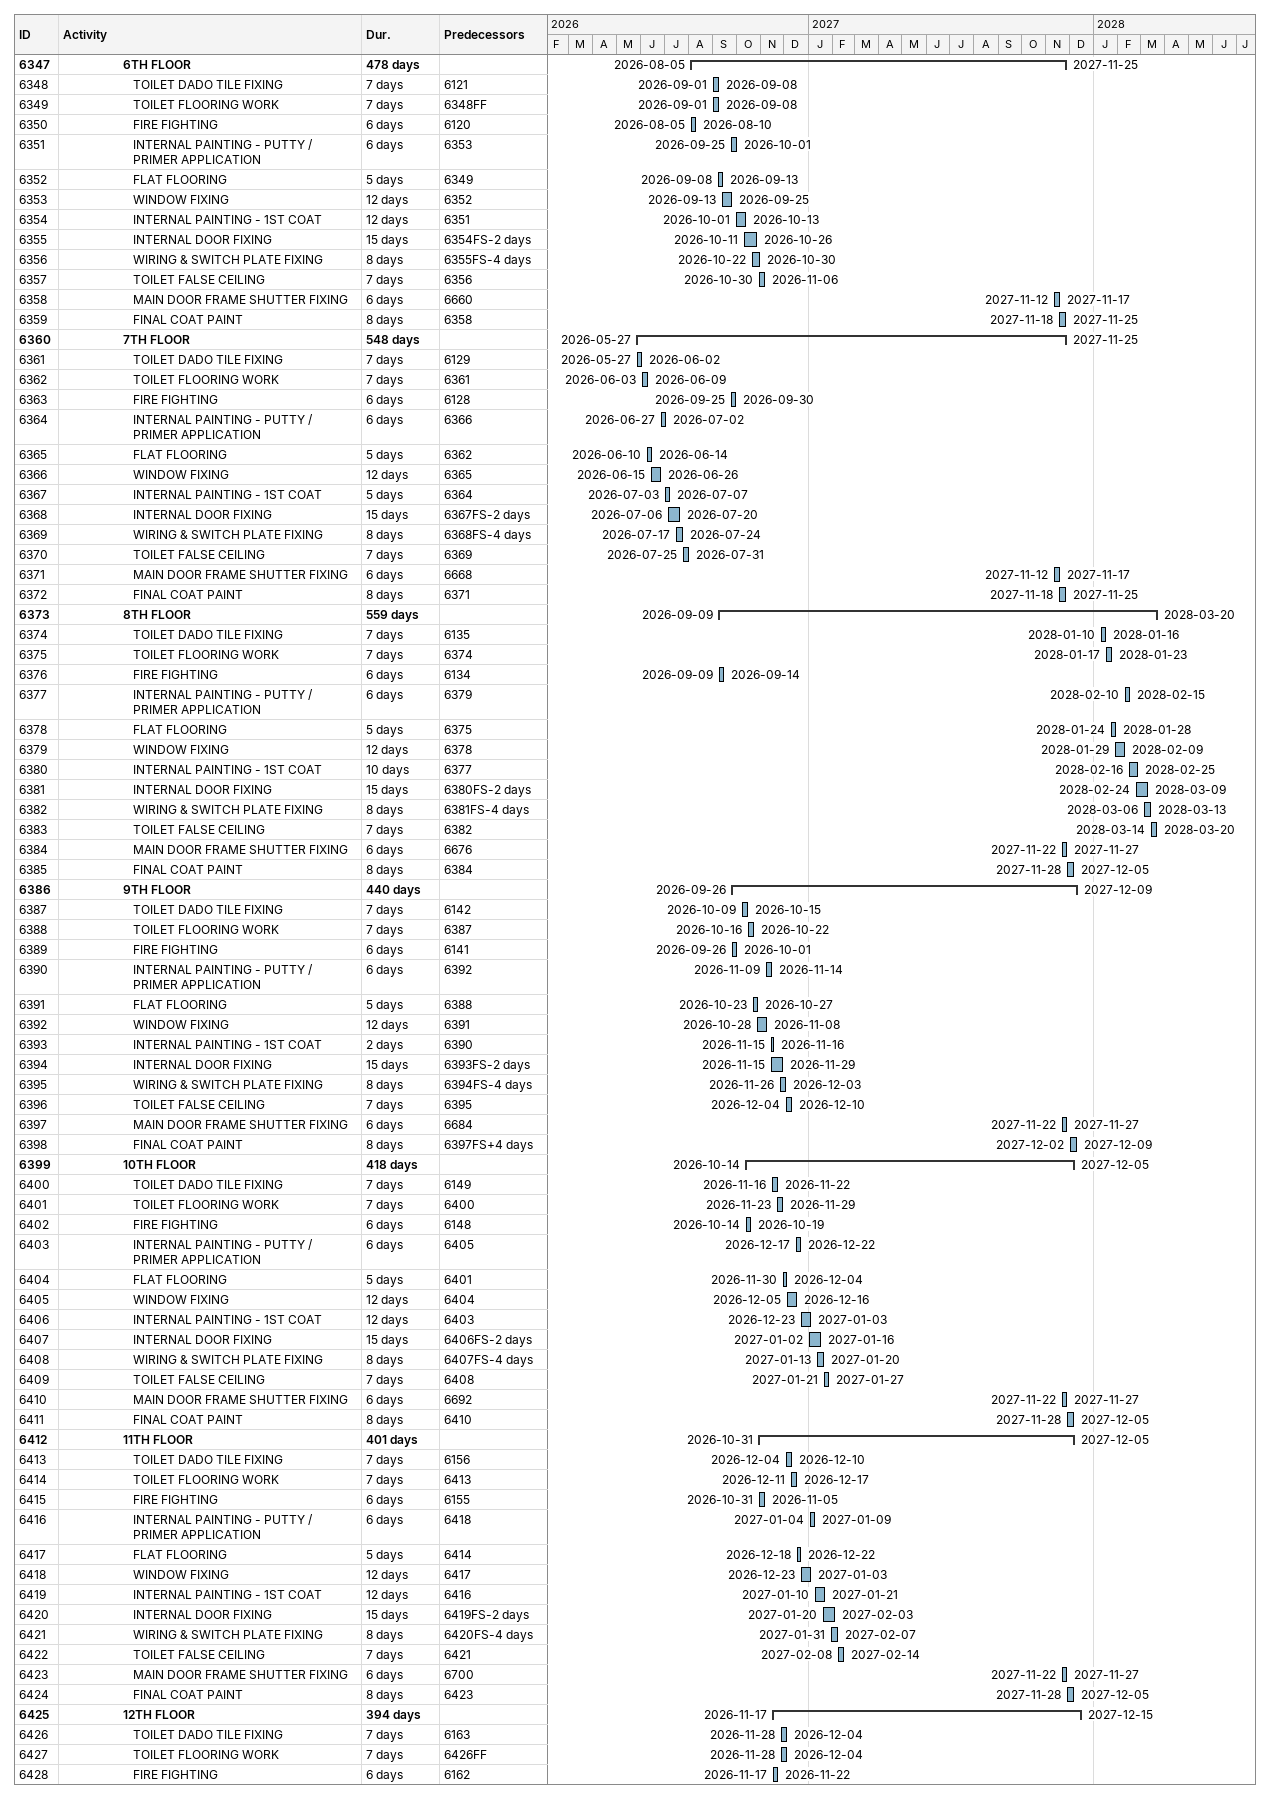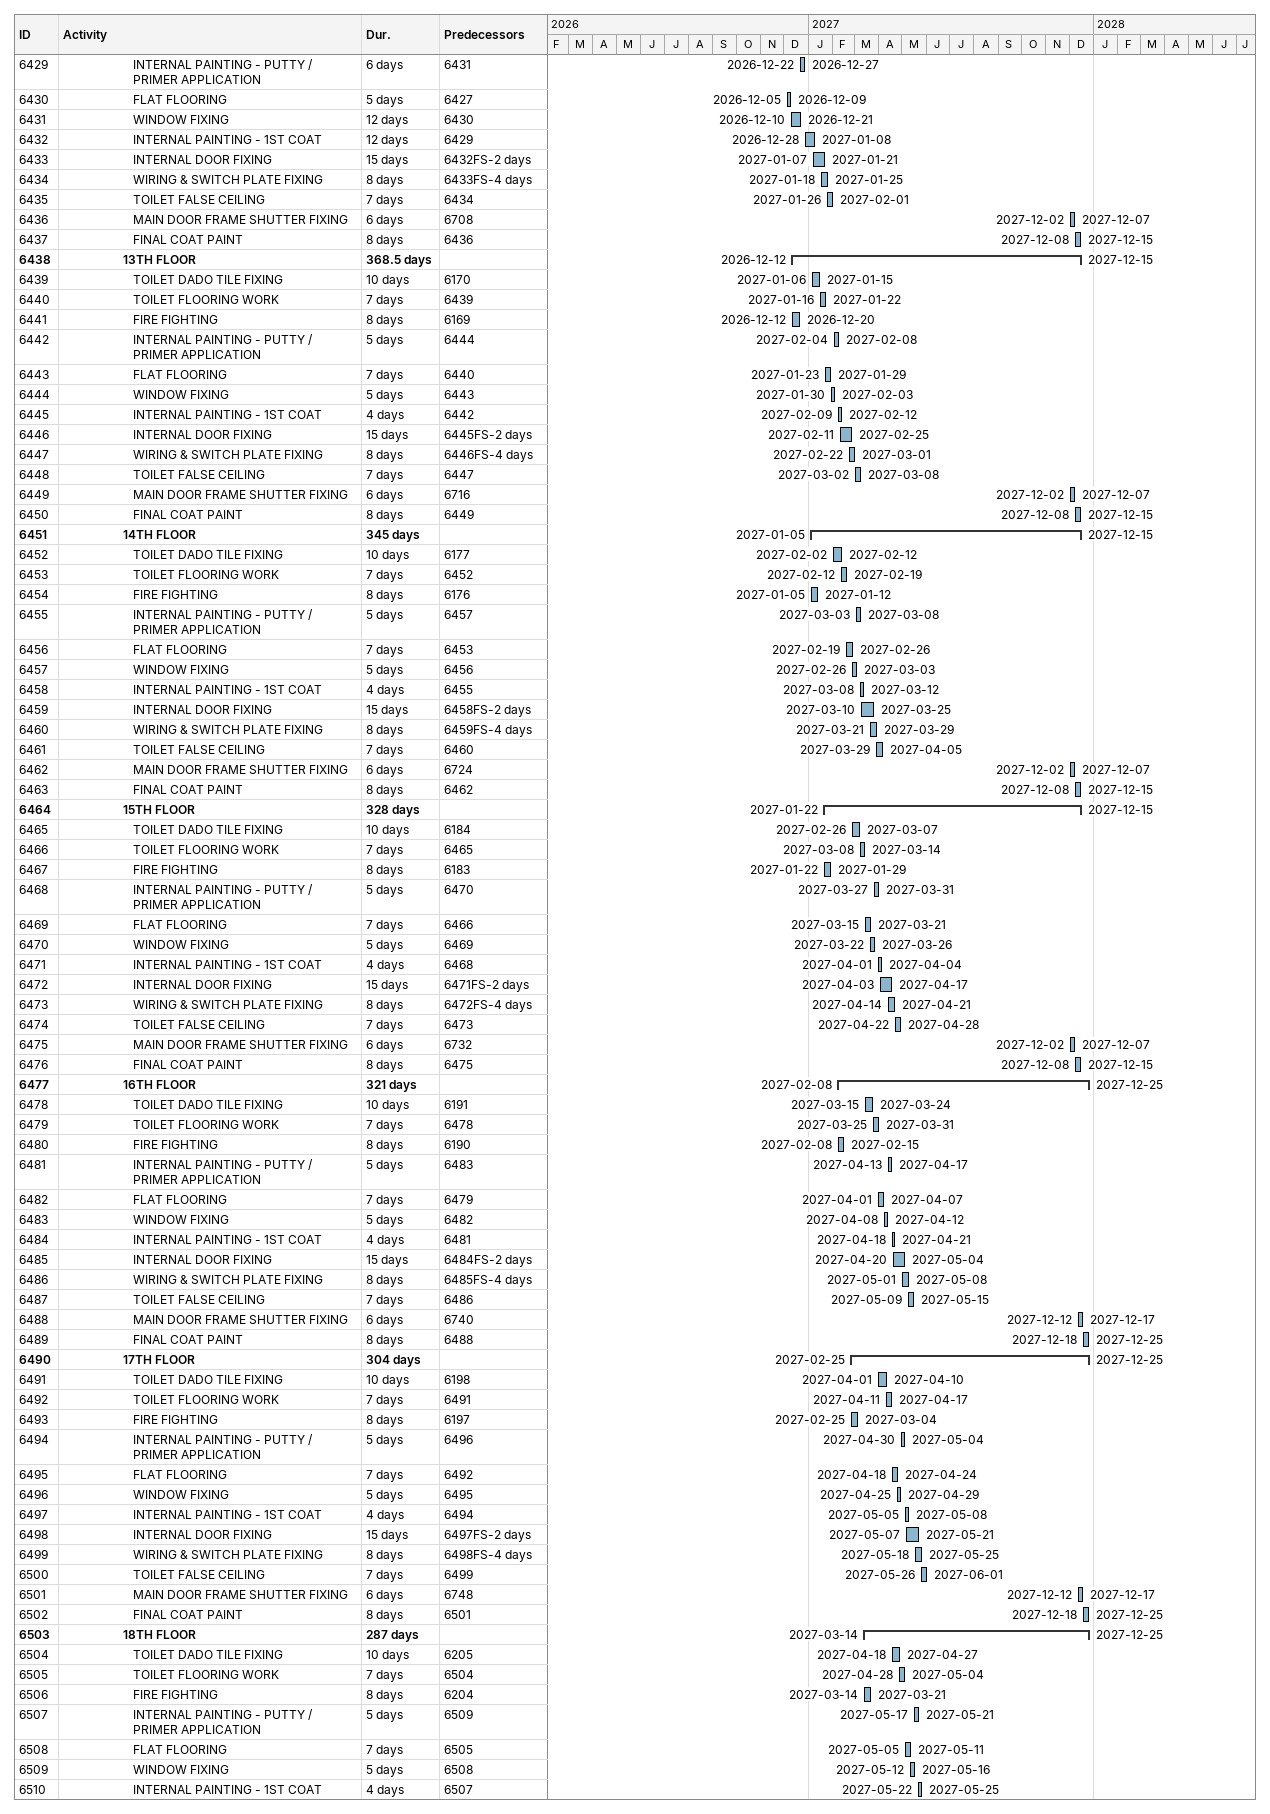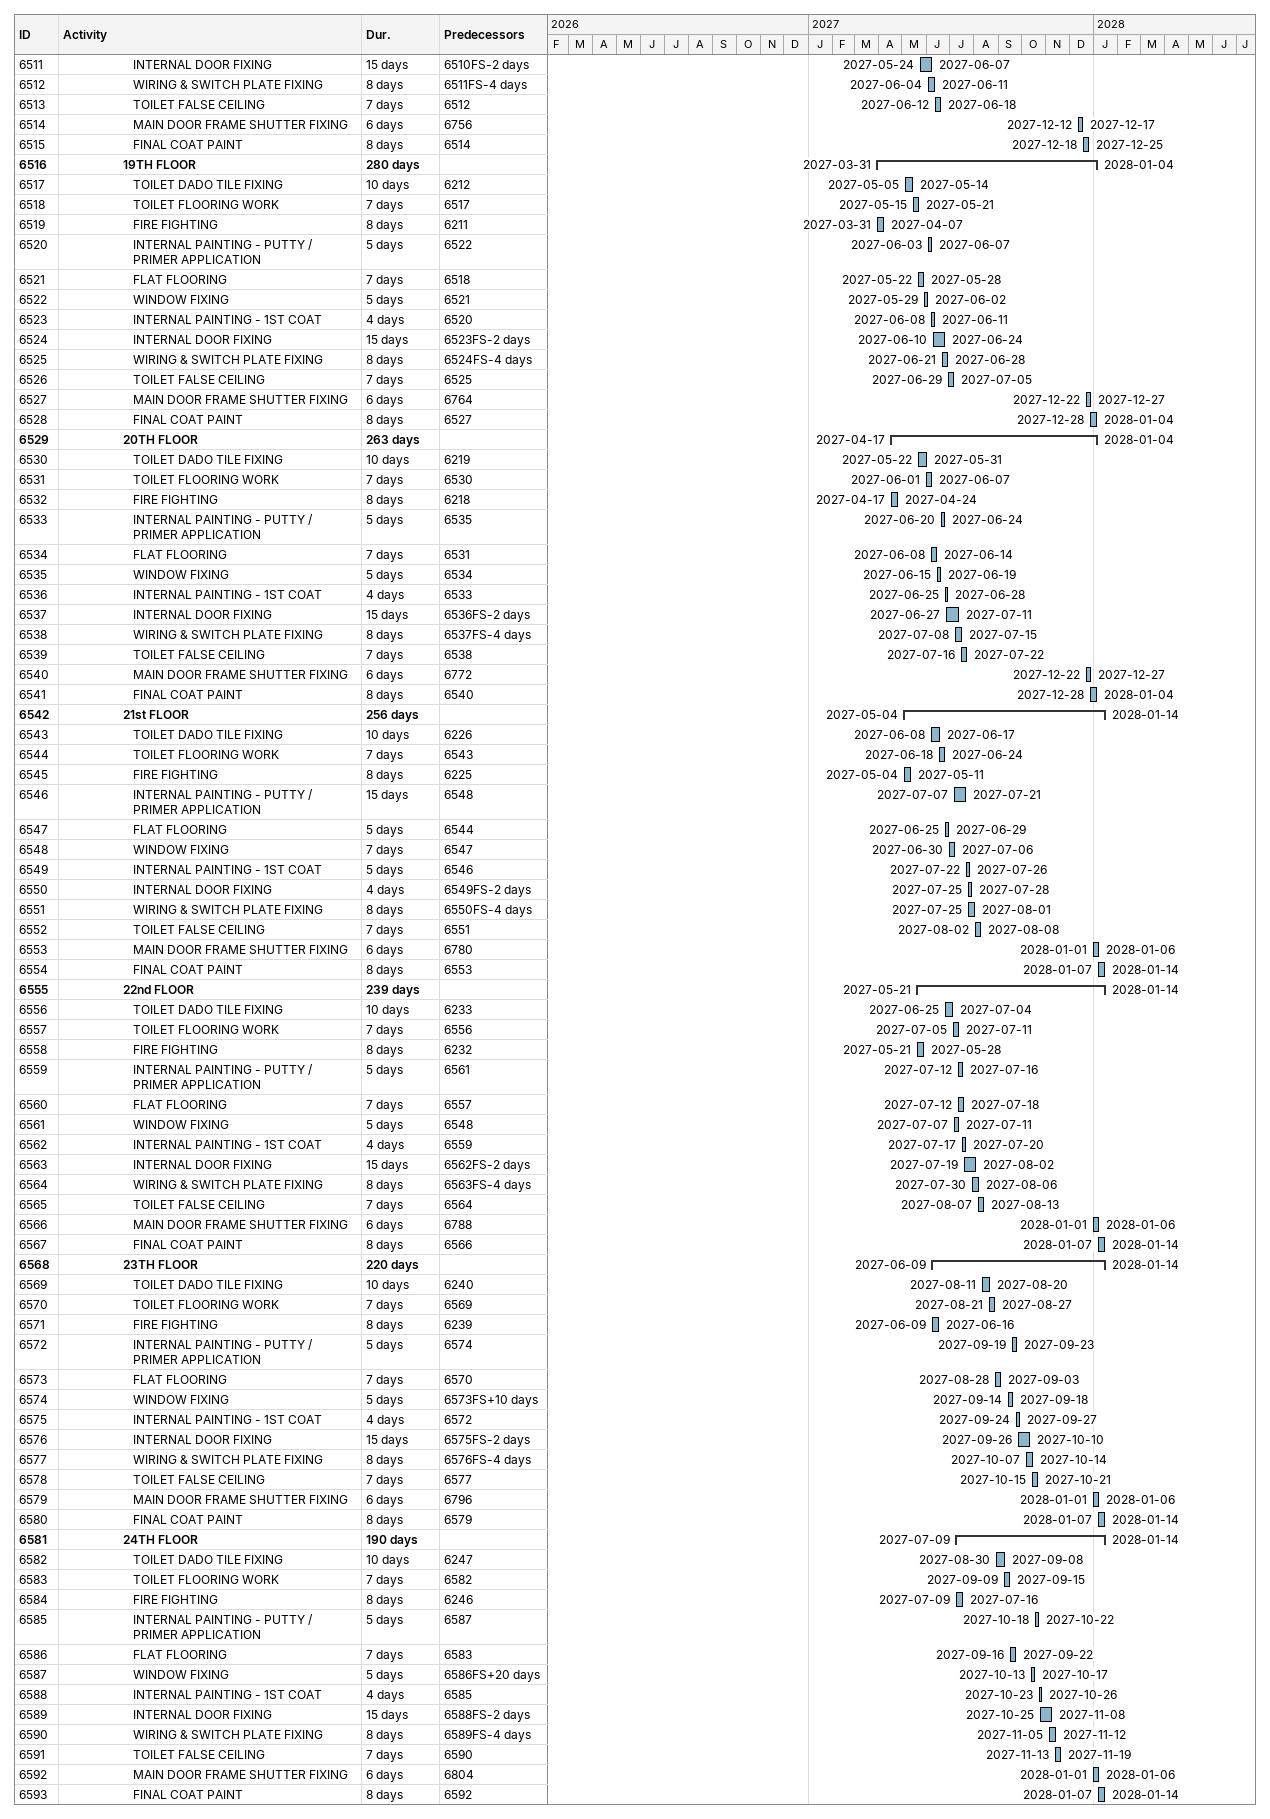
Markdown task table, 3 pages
| ID | Level | Task | Duration | Start | Finish | Predecessors |
|---|---|---|---|---|---|---|
| 6347 | 7 | **6TH FLOOR** | 478d | 2026-08-05 | 2027-11-25 |  |
| 6348 | 8 | TOILET DADO TILE FIXING | 7d | 2026-09-01 | 2026-09-08 | 6121 |
| 6349 | 8 | TOILET FLOORING WORK | 7d | 2026-09-01 | 2026-09-08 | 6348FF |
| 6350 | 8 | FIRE FIGHTING | 6d | 2026-08-05 | 2026-08-10 | 6120 |
| 6351 | 8 | INTERNAL PAINTING - PUTTY / PRIMER APPLICATION | 6d | 2026-09-25 | 2026-10-01 | 6353 |
| 6352 | 8 | FLAT FLOORING | 5d | 2026-09-08 | 2026-09-13 | 6349 |
| 6353 | 8 | WINDOW FIXING | 12d | 2026-09-13 | 2026-09-25 | 6352 |
| 6354 | 8 | INTERNAL PAINTING - 1ST COAT | 12d | 2026-10-01 | 2026-10-13 | 6351 |
| 6355 | 8 | INTERNAL DOOR FIXING | 15d | 2026-10-11 | 2026-10-26 | 6354FS-2d |
| 6356 | 8 | WIRING & SWITCH PLATE FIXING | 8d | 2026-10-22 | 2026-10-30 | 6355FS-4d |
| 6357 | 8 | TOILET FALSE CEILING | 7d | 2026-10-30 | 2026-11-06 | 6356 |
| 6358 | 8 | MAIN DOOR FRAME SHUTTER FIXING | 6d | 2027-11-12 | 2027-11-17 | 6660 |
| 6359 | 8 | FINAL COAT PAINT | 8d | 2027-11-18 | 2027-11-25 | 6358 |
| 6360 | 7 | **7TH FLOOR** | 548d | 2026-05-27 | 2027-11-25 |  |
| 6361 | 8 | TOILET DADO TILE FIXING | 7d | 2026-05-27 | 2026-06-02 | 6129 |
| 6362 | 8 | TOILET FLOORING WORK | 7d | 2026-06-03 | 2026-06-09 | 6361 |
| 6363 | 8 | FIRE FIGHTING | 6d | 2026-09-25 | 2026-09-30 | 6128 |
| 6364 | 8 | INTERNAL PAINTING - PUTTY / PRIMER APPLICATION | 6d | 2026-06-27 | 2026-07-02 | 6366 |
| 6365 | 8 | FLAT FLOORING | 5d | 2026-06-10 | 2026-06-14 | 6362 |
| 6366 | 8 | WINDOW FIXING | 12d | 2026-06-15 | 2026-06-26 | 6365 |
| 6367 | 8 | INTERNAL PAINTING - 1ST COAT | 5d | 2026-07-03 | 2026-07-07 | 6364 |
| 6368 | 8 | INTERNAL DOOR FIXING | 15d | 2026-07-06 | 2026-07-20 | 6367FS-2d |
| 6369 | 8 | WIRING & SWITCH PLATE FIXING | 8d | 2026-07-17 | 2026-07-24 | 6368FS-4d |
| 6370 | 8 | TOILET FALSE CEILING | 7d | 2026-07-25 | 2026-07-31 | 6369 |
| 6371 | 8 | MAIN DOOR FRAME SHUTTER FIXING | 6d | 2027-11-12 | 2027-11-17 | 6668 |
| 6372 | 8 | FINAL COAT PAINT | 8d | 2027-11-18 | 2027-11-25 | 6371 |
| 6373 | 7 | **8TH FLOOR** | 559d | 2026-09-09 | 2028-03-20 |  |
| 6374 | 8 | TOILET DADO TILE FIXING | 7d | 2028-01-10 | 2028-01-16 | 6135 |
| 6375 | 8 | TOILET FLOORING WORK | 7d | 2028-01-17 | 2028-01-23 | 6374 |
| 6376 | 8 | FIRE FIGHTING | 6d | 2026-09-09 | 2026-09-14 | 6134 |
| 6377 | 8 | INTERNAL PAINTING - PUTTY / PRIMER APPLICATION | 6d | 2028-02-10 | 2028-02-15 | 6379 |
| 6378 | 8 | FLAT FLOORING | 5d | 2028-01-24 | 2028-01-28 | 6375 |
| 6379 | 8 | WINDOW FIXING | 12d | 2028-01-29 | 2028-02-09 | 6378 |
| 6380 | 8 | INTERNAL PAINTING - 1ST COAT | 10d | 2028-02-16 | 2028-02-25 | 6377 |
| 6381 | 8 | INTERNAL DOOR FIXING | 15d | 2028-02-24 | 2028-03-09 | 6380FS-2d |
| 6382 | 8 | WIRING & SWITCH PLATE FIXING | 8d | 2028-03-06 | 2028-03-13 | 6381FS-4d |
| 6383 | 8 | TOILET FALSE CEILING | 7d | 2028-03-14 | 2028-03-20 | 6382 |
| 6384 | 8 | MAIN DOOR FRAME SHUTTER FIXING | 6d | 2027-11-22 | 2027-11-27 | 6676 |
| 6385 | 8 | FINAL COAT PAINT | 8d | 2027-11-28 | 2027-12-05 | 6384 |
| 6386 | 7 | **9TH FLOOR** | 440d | 2026-09-26 | 2027-12-09 |  |
| 6387 | 8 | TOILET DADO TILE FIXING | 7d | 2026-10-09 | 2026-10-15 | 6142 |
| 6388 | 8 | TOILET FLOORING WORK | 7d | 2026-10-16 | 2026-10-22 | 6387 |
| 6389 | 8 | FIRE FIGHTING | 6d | 2026-09-26 | 2026-10-01 | 6141 |
| 6390 | 8 | INTERNAL PAINTING - PUTTY / PRIMER APPLICATION | 6d | 2026-11-09 | 2026-11-14 | 6392 |
| 6391 | 8 | FLAT FLOORING | 5d | 2026-10-23 | 2026-10-27 | 6388 |
| 6392 | 8 | WINDOW FIXING | 12d | 2026-10-28 | 2026-11-08 | 6391 |
| 6393 | 8 | INTERNAL PAINTING - 1ST COAT | 2d | 2026-11-15 | 2026-11-16 | 6390 |
| 6394 | 8 | INTERNAL DOOR FIXING | 15d | 2026-11-15 | 2026-11-29 | 6393FS-2d |
| 6395 | 8 | WIRING & SWITCH PLATE FIXING | 8d | 2026-11-26 | 2026-12-03 | 6394FS-4d |
| 6396 | 8 | TOILET FALSE CEILING | 7d | 2026-12-04 | 2026-12-10 | 6395 |
| 6397 | 8 | MAIN DOOR FRAME SHUTTER FIXING | 6d | 2027-11-22 | 2027-11-27 | 6684 |
| 6398 | 8 | FINAL COAT PAINT | 8d | 2027-12-02 | 2027-12-09 | 6397FS+4d |
| 6399 | 7 | **10TH FLOOR** | 418d | 2026-10-14 | 2027-12-05 |  |
| 6400 | 8 | TOILET DADO TILE FIXING | 7d | 2026-11-16 | 2026-11-22 | 6149 |
| 6401 | 8 | TOILET FLOORING WORK | 7d | 2026-11-23 | 2026-11-29 | 6400 |
| 6402 | 8 | FIRE FIGHTING | 6d | 2026-10-14 | 2026-10-19 | 6148 |
| 6403 | 8 | INTERNAL PAINTING - PUTTY / PRIMER APPLICATION | 6d | 2026-12-17 | 2026-12-22 | 6405 |
| 6404 | 8 | FLAT FLOORING | 5d | 2026-11-30 | 2026-12-04 | 6401 |
| 6405 | 8 | WINDOW FIXING | 12d | 2026-12-05 | 2026-12-16 | 6404 |
| 6406 | 8 | INTERNAL PAINTING - 1ST COAT | 12d | 2026-12-23 | 2027-01-03 | 6403 |
| 6407 | 8 | INTERNAL DOOR FIXING | 15d | 2027-01-02 | 2027-01-16 | 6406FS-2d |
| 6408 | 8 | WIRING & SWITCH PLATE FIXING | 8d | 2027-01-13 | 2027-01-20 | 6407FS-4d |
| 6409 | 8 | TOILET FALSE CEILING | 7d | 2027-01-21 | 2027-01-27 | 6408 |
| 6410 | 8 | MAIN DOOR FRAME SHUTTER FIXING | 6d | 2027-11-22 | 2027-11-27 | 6692 |
| 6411 | 8 | FINAL COAT PAINT | 8d | 2027-11-28 | 2027-12-05 | 6410 |
| 6412 | 7 | **11TH FLOOR** | 401d | 2026-10-31 | 2027-12-05 |  |
| 6413 | 8 | TOILET DADO TILE FIXING | 7d | 2026-12-04 | 2026-12-10 | 6156 |
| 6414 | 8 | TOILET FLOORING WORK | 7d | 2026-12-11 | 2026-12-17 | 6413 |
| 6415 | 8 | FIRE FIGHTING | 6d | 2026-10-31 | 2026-11-05 | 6155 |
| 6416 | 8 | INTERNAL PAINTING - PUTTY / PRIMER APPLICATION | 6d | 2027-01-04 | 2027-01-09 | 6418 |
| 6417 | 8 | FLAT FLOORING | 5d | 2026-12-18 | 2026-12-22 | 6414 |
| 6418 | 8 | WINDOW FIXING | 12d | 2026-12-23 | 2027-01-03 | 6417 |
| 6419 | 8 | INTERNAL PAINTING - 1ST COAT | 12d | 2027-01-10 | 2027-01-21 | 6416 |
| 6420 | 8 | INTERNAL DOOR FIXING | 15d | 2027-01-20 | 2027-02-03 | 6419FS-2d |
| 6421 | 8 | WIRING & SWITCH PLATE FIXING | 8d | 2027-01-31 | 2027-02-07 | 6420FS-4d |
| 6422 | 8 | TOILET FALSE CEILING | 7d | 2027-02-08 | 2027-02-14 | 6421 |
| 6423 | 8 | MAIN DOOR FRAME SHUTTER FIXING | 6d | 2027-11-22 | 2027-11-27 | 6700 |
| 6424 | 8 | FINAL COAT PAINT | 8d | 2027-11-28 | 2027-12-05 | 6423 |
| 6425 | 7 | **12TH FLOOR** | 394d | 2026-11-17 | 2027-12-15 |  |
| 6426 | 8 | TOILET DADO TILE FIXING | 7d | 2026-11-28 | 2026-12-04 | 6163 |
| 6427 | 8 | TOILET FLOORING WORK | 7d | 2026-11-28 | 2026-12-04 | 6426FF |
| 6428 | 8 | FIRE FIGHTING | 6d | 2026-11-17 | 2026-11-22 | 6162 |
| 6429 | 8 | INTERNAL PAINTING - PUTTY / PRIMER APPLICATION | 6d | 2026-12-22 | 2026-12-27 | 6431 |
| 6430 | 8 | FLAT FLOORING | 5d | 2026-12-05 | 2026-12-09 | 6427 |
| 6431 | 8 | WINDOW FIXING | 12d | 2026-12-10 | 2026-12-21 | 6430 |
| 6432 | 8 | INTERNAL PAINTING - 1ST COAT | 12d | 2026-12-28 | 2027-01-08 | 6429 |
| 6433 | 8 | INTERNAL DOOR FIXING | 15d | 2027-01-07 | 2027-01-21 | 6432FS-2d |
| 6434 | 8 | WIRING & SWITCH PLATE FIXING | 8d | 2027-01-18 | 2027-01-25 | 6433FS-4d |
| 6435 | 8 | TOILET FALSE CEILING | 7d | 2027-01-26 | 2027-02-01 | 6434 |
| 6436 | 8 | MAIN DOOR FRAME SHUTTER FIXING | 6d | 2027-12-02 | 2027-12-07 | 6708 |
| 6437 | 8 | FINAL COAT PAINT | 8d | 2027-12-08 | 2027-12-15 | 6436 |
| 6438 | 7 | **13TH FLOOR** | 368.5d | 2026-12-12 | 2027-12-15 |  |
| 6439 | 8 | TOILET DADO TILE FIXING | 10d | 2027-01-06 | 2027-01-15 | 6170 |
| 6440 | 8 | TOILET FLOORING WORK | 7d | 2027-01-16 | 2027-01-22 | 6439 |
| 6441 | 8 | FIRE FIGHTING | 8d | 2026-12-12 | 2026-12-20 | 6169 |
| 6442 | 8 | INTERNAL PAINTING - PUTTY / PRIMER APPLICATION | 5d | 2027-02-04 | 2027-02-08 | 6444 |
| 6443 | 8 | FLAT FLOORING | 7d | 2027-01-23 | 2027-01-29 | 6440 |
| 6444 | 8 | WINDOW FIXING | 5d | 2027-01-30 | 2027-02-03 | 6443 |
| 6445 | 8 | INTERNAL PAINTING - 1ST COAT | 4d | 2027-02-09 | 2027-02-12 | 6442 |
| 6446 | 8 | INTERNAL DOOR FIXING | 15d | 2027-02-11 | 2027-02-25 | 6445FS-2d |
| 6447 | 8 | WIRING & SWITCH PLATE FIXING | 8d | 2027-02-22 | 2027-03-01 | 6446FS-4d |
| 6448 | 8 | TOILET FALSE CEILING | 7d | 2027-03-02 | 2027-03-08 | 6447 |
| 6449 | 8 | MAIN DOOR FRAME SHUTTER FIXING | 6d | 2027-12-02 | 2027-12-07 | 6716 |
| 6450 | 8 | FINAL COAT PAINT | 8d | 2027-12-08 | 2027-12-15 | 6449 |
| 6451 | 7 | **14TH FLOOR** | 345d | 2027-01-05 | 2027-12-15 |  |
| 6452 | 8 | TOILET DADO TILE FIXING | 10d | 2027-02-02 | 2027-02-12 | 6177 |
| 6453 | 8 | TOILET FLOORING WORK | 7d | 2027-02-12 | 2027-02-19 | 6452 |
| 6454 | 8 | FIRE FIGHTING | 8d | 2027-01-05 | 2027-01-12 | 6176 |
| 6455 | 8 | INTERNAL PAINTING - PUTTY / PRIMER APPLICATION | 5d | 2027-03-03 | 2027-03-08 | 6457 |
| 6456 | 8 | FLAT FLOORING | 7d | 2027-02-19 | 2027-02-26 | 6453 |
| 6457 | 8 | WINDOW FIXING | 5d | 2027-02-26 | 2027-03-03 | 6456 |
| 6458 | 8 | INTERNAL PAINTING - 1ST COAT | 4d | 2027-03-08 | 2027-03-12 | 6455 |
| 6459 | 8 | INTERNAL DOOR FIXING | 15d | 2027-03-10 | 2027-03-25 | 6458FS-2d |
| 6460 | 8 | WIRING & SWITCH PLATE FIXING | 8d | 2027-03-21 | 2027-03-29 | 6459FS-4d |
| 6461 | 8 | TOILET FALSE CEILING | 7d | 2027-03-29 | 2027-04-05 | 6460 |
| 6462 | 8 | MAIN DOOR FRAME SHUTTER FIXING | 6d | 2027-12-02 | 2027-12-07 | 6724 |
| 6463 | 8 | FINAL COAT PAINT | 8d | 2027-12-08 | 2027-12-15 | 6462 |
| 6464 | 7 | **15TH FLOOR** | 328d | 2027-01-22 | 2027-12-15 |  |
| 6465 | 8 | TOILET DADO TILE FIXING | 10d | 2027-02-26 | 2027-03-07 | 6184 |
| 6466 | 8 | TOILET FLOORING WORK | 7d | 2027-03-08 | 2027-03-14 | 6465 |
| 6467 | 8 | FIRE FIGHTING | 8d | 2027-01-22 | 2027-01-29 | 6183 |
| 6468 | 8 | INTERNAL PAINTING - PUTTY / PRIMER APPLICATION | 5d | 2027-03-27 | 2027-03-31 | 6470 |
| 6469 | 8 | FLAT FLOORING | 7d | 2027-03-15 | 2027-03-21 | 6466 |
| 6470 | 8 | WINDOW FIXING | 5d | 2027-03-22 | 2027-03-26 | 6469 |
| 6471 | 8 | INTERNAL PAINTING - 1ST COAT | 4d | 2027-04-01 | 2027-04-04 | 6468 |
| 6472 | 8 | INTERNAL DOOR FIXING | 15d | 2027-04-03 | 2027-04-17 | 6471FS-2d |
| 6473 | 8 | WIRING & SWITCH PLATE FIXING | 8d | 2027-04-14 | 2027-04-21 | 6472FS-4d |
| 6474 | 8 | TOILET FALSE CEILING | 7d | 2027-04-22 | 2027-04-28 | 6473 |
| 6475 | 8 | MAIN DOOR FRAME SHUTTER FIXING | 6d | 2027-12-02 | 2027-12-07 | 6732 |
| 6476 | 8 | FINAL COAT PAINT | 8d | 2027-12-08 | 2027-12-15 | 6475 |
| 6477 | 7 | **16TH FLOOR** | 321d | 2027-02-08 | 2027-12-25 |  |
| 6478 | 8 | TOILET DADO TILE FIXING | 10d | 2027-03-15 | 2027-03-24 | 6191 |
| 6479 | 8 | TOILET FLOORING WORK | 7d | 2027-03-25 | 2027-03-31 | 6478 |
| 6480 | 8 | FIRE FIGHTING | 8d | 2027-02-08 | 2027-02-15 | 6190 |
| 6481 | 8 | INTERNAL PAINTING - PUTTY / PRIMER APPLICATION | 5d | 2027-04-13 | 2027-04-17 | 6483 |
| 6482 | 8 | FLAT FLOORING | 7d | 2027-04-01 | 2027-04-07 | 6479 |
| 6483 | 8 | WINDOW FIXING | 5d | 2027-04-08 | 2027-04-12 | 6482 |
| 6484 | 8 | INTERNAL PAINTING - 1ST COAT | 4d | 2027-04-18 | 2027-04-21 | 6481 |
| 6485 | 8 | INTERNAL DOOR FIXING | 15d | 2027-04-20 | 2027-05-04 | 6484FS-2d |
| 6486 | 8 | WIRING & SWITCH PLATE FIXING | 8d | 2027-05-01 | 2027-05-08 | 6485FS-4d |
| 6487 | 8 | TOILET FALSE CEILING | 7d | 2027-05-09 | 2027-05-15 | 6486 |
| 6488 | 8 | MAIN DOOR FRAME SHUTTER FIXING | 6d | 2027-12-12 | 2027-12-17 | 6740 |
| 6489 | 8 | FINAL COAT PAINT | 8d | 2027-12-18 | 2027-12-25 | 6488 |
| 6490 | 7 | **17TH FLOOR** | 304d | 2027-02-25 | 2027-12-25 |  |
| 6491 | 8 | TOILET DADO TILE FIXING | 10d | 2027-04-01 | 2027-04-10 | 6198 |
| 6492 | 8 | TOILET FLOORING WORK | 7d | 2027-04-11 | 2027-04-17 | 6491 |
| 6493 | 8 | FIRE FIGHTING | 8d | 2027-02-25 | 2027-03-04 | 6197 |
| 6494 | 8 | INTERNAL PAINTING - PUTTY / PRIMER APPLICATION | 5d | 2027-04-30 | 2027-05-04 | 6496 |
| 6495 | 8 | FLAT FLOORING | 7d | 2027-04-18 | 2027-04-24 | 6492 |
| 6496 | 8 | WINDOW FIXING | 5d | 2027-04-25 | 2027-04-29 | 6495 |
| 6497 | 8 | INTERNAL PAINTING - 1ST COAT | 4d | 2027-05-05 | 2027-05-08 | 6494 |
| 6498 | 8 | INTERNAL DOOR FIXING | 15d | 2027-05-07 | 2027-05-21 | 6497FS-2d |
| 6499 | 8 | WIRING & SWITCH PLATE FIXING | 8d | 2027-05-18 | 2027-05-25 | 6498FS-4d |
| 6500 | 8 | TOILET FALSE CEILING | 7d | 2027-05-26 | 2027-06-01 | 6499 |
| 6501 | 8 | MAIN DOOR FRAME SHUTTER FIXING | 6d | 2027-12-12 | 2027-12-17 | 6748 |
| 6502 | 8 | FINAL COAT PAINT | 8d | 2027-12-18 | 2027-12-25 | 6501 |
| 6503 | 7 | **18TH FLOOR** | 287d | 2027-03-14 | 2027-12-25 |  |
| 6504 | 8 | TOILET DADO TILE FIXING | 10d | 2027-04-18 | 2027-04-27 | 6205 |
| 6505 | 8 | TOILET FLOORING WORK | 7d | 2027-04-28 | 2027-05-04 | 6504 |
| 6506 | 8 | FIRE FIGHTING | 8d | 2027-03-14 | 2027-03-21 | 6204 |
| 6507 | 8 | INTERNAL PAINTING - PUTTY / PRIMER APPLICATION | 5d | 2027-05-17 | 2027-05-21 | 6509 |
| 6508 | 8 | FLAT FLOORING | 7d | 2027-05-05 | 2027-05-11 | 6505 |
| 6509 | 8 | WINDOW FIXING | 5d | 2027-05-12 | 2027-05-16 | 6508 |
| 6510 | 8 | INTERNAL PAINTING - 1ST COAT | 4d | 2027-05-22 | 2027-05-25 | 6507 |
| 6511 | 8 | INTERNAL DOOR FIXING | 15d | 2027-05-24 | 2027-06-07 | 6510FS-2d |
| 6512 | 8 | WIRING & SWITCH PLATE FIXING | 8d | 2027-06-04 | 2027-06-11 | 6511FS-4d |
| 6513 | 8 | TOILET FALSE CEILING | 7d | 2027-06-12 | 2027-06-18 | 6512 |
| 6514 | 8 | MAIN DOOR FRAME SHUTTER FIXING | 6d | 2027-12-12 | 2027-12-17 | 6756 |
| 6515 | 8 | FINAL COAT PAINT | 8d | 2027-12-18 | 2027-12-25 | 6514 |
| 6516 | 7 | **19TH FLOOR** | 280d | 2027-03-31 | 2028-01-04 |  |
| 6517 | 8 | TOILET DADO TILE FIXING | 10d | 2027-05-05 | 2027-05-14 | 6212 |
| 6518 | 8 | TOILET FLOORING WORK | 7d | 2027-05-15 | 2027-05-21 | 6517 |
| 6519 | 8 | FIRE FIGHTING | 8d | 2027-03-31 | 2027-04-07 | 6211 |
| 6520 | 8 | INTERNAL PAINTING - PUTTY / PRIMER APPLICATION | 5d | 2027-06-03 | 2027-06-07 | 6522 |
| 6521 | 8 | FLAT FLOORING | 7d | 2027-05-22 | 2027-05-28 | 6518 |
| 6522 | 8 | WINDOW FIXING | 5d | 2027-05-29 | 2027-06-02 | 6521 |
| 6523 | 8 | INTERNAL PAINTING - 1ST COAT | 4d | 2027-06-08 | 2027-06-11 | 6520 |
| 6524 | 8 | INTERNAL DOOR FIXING | 15d | 2027-06-10 | 2027-06-24 | 6523FS-2d |
| 6525 | 8 | WIRING & SWITCH PLATE FIXING | 8d | 2027-06-21 | 2027-06-28 | 6524FS-4d |
| 6526 | 8 | TOILET FALSE CEILING | 7d | 2027-06-29 | 2027-07-05 | 6525 |
| 6527 | 8 | MAIN DOOR FRAME SHUTTER FIXING | 6d | 2027-12-22 | 2027-12-27 | 6764 |
| 6528 | 8 | FINAL COAT PAINT | 8d | 2027-12-28 | 2028-01-04 | 6527 |
| 6529 | 7 | **20TH FLOOR** | 263d | 2027-04-17 | 2028-01-04 |  |
| 6530 | 8 | TOILET DADO TILE FIXING | 10d | 2027-05-22 | 2027-05-31 | 6219 |
| 6531 | 8 | TOILET FLOORING WORK | 7d | 2027-06-01 | 2027-06-07 | 6530 |
| 6532 | 8 | FIRE FIGHTING | 8d | 2027-04-17 | 2027-04-24 | 6218 |
| 6533 | 8 | INTERNAL PAINTING - PUTTY / PRIMER APPLICATION | 5d | 2027-06-20 | 2027-06-24 | 6535 |
| 6534 | 8 | FLAT FLOORING | 7d | 2027-06-08 | 2027-06-14 | 6531 |
| 6535 | 8 | WINDOW FIXING | 5d | 2027-06-15 | 2027-06-19 | 6534 |
| 6536 | 8 | INTERNAL PAINTING - 1ST COAT | 4d | 2027-06-25 | 2027-06-28 | 6533 |
| 6537 | 8 | INTERNAL DOOR FIXING | 15d | 2027-06-27 | 2027-07-11 | 6536FS-2d |
| 6538 | 8 | WIRING & SWITCH PLATE FIXING | 8d | 2027-07-08 | 2027-07-15 | 6537FS-4d |
| 6539 | 8 | TOILET FALSE CEILING | 7d | 2027-07-16 | 2027-07-22 | 6538 |
| 6540 | 8 | MAIN DOOR FRAME SHUTTER FIXING | 6d | 2027-12-22 | 2027-12-27 | 6772 |
| 6541 | 8 | FINAL COAT PAINT | 8d | 2027-12-28 | 2028-01-04 | 6540 |
| 6542 | 7 | **21st FLOOR** | 256d | 2027-05-04 | 2028-01-14 |  |
| 6543 | 8 | TOILET DADO TILE FIXING | 10d | 2027-06-08 | 2027-06-17 | 6226 |
| 6544 | 8 | TOILET FLOORING WORK | 7d | 2027-06-18 | 2027-06-24 | 6543 |
| 6545 | 8 | FIRE FIGHTING | 8d | 2027-05-04 | 2027-05-11 | 6225 |
| 6546 | 8 | INTERNAL PAINTING - PUTTY / PRIMER APPLICATION | 15d | 2027-07-07 | 2027-07-21 | 6548 |
| 6547 | 8 | FLAT FLOORING | 5d | 2027-06-25 | 2027-06-29 | 6544 |
| 6548 | 8 | WINDOW FIXING | 7d | 2027-06-30 | 2027-07-06 | 6547 |
| 6549 | 8 | INTERNAL PAINTING - 1ST COAT | 5d | 2027-07-22 | 2027-07-26 | 6546 |
| 6550 | 8 | INTERNAL DOOR FIXING | 4d | 2027-07-25 | 2027-07-28 | 6549FS-2d |
| 6551 | 8 | WIRING & SWITCH PLATE FIXING | 8d | 2027-07-25 | 2027-08-01 | 6550FS-4d |
| 6552 | 8 | TOILET FALSE CEILING | 7d | 2027-08-02 | 2027-08-08 | 6551 |
| 6553 | 8 | MAIN DOOR FRAME SHUTTER FIXING | 6d | 2028-01-01 | 2028-01-06 | 6780 |
| 6554 | 8 | FINAL COAT PAINT | 8d | 2028-01-07 | 2028-01-14 | 6553 |
| 6555 | 7 | **22nd FLOOR** | 239d | 2027-05-21 | 2028-01-14 |  |
| 6556 | 8 | TOILET DADO TILE FIXING | 10d | 2027-06-25 | 2027-07-04 | 6233 |
| 6557 | 8 | TOILET FLOORING WORK | 7d | 2027-07-05 | 2027-07-11 | 6556 |
| 6558 | 8 | FIRE FIGHTING | 8d | 2027-05-21 | 2027-05-28 | 6232 |
| 6559 | 8 | INTERNAL PAINTING - PUTTY / PRIMER APPLICATION | 5d | 2027-07-12 | 2027-07-16 | 6561 |
| 6560 | 8 | FLAT FLOORING | 7d | 2027-07-12 | 2027-07-18 | 6557 |
| 6561 | 8 | WINDOW FIXING | 5d | 2027-07-07 | 2027-07-11 | 6548 |
| 6562 | 8 | INTERNAL PAINTING - 1ST COAT | 4d | 2027-07-17 | 2027-07-20 | 6559 |
| 6563 | 8 | INTERNAL DOOR FIXING | 15d | 2027-07-19 | 2027-08-02 | 6562FS-2d |
| 6564 | 8 | WIRING & SWITCH PLATE FIXING | 8d | 2027-07-30 | 2027-08-06 | 6563FS-4d |
| 6565 | 8 | TOILET FALSE CEILING | 7d | 2027-08-07 | 2027-08-13 | 6564 |
| 6566 | 8 | MAIN DOOR FRAME SHUTTER FIXING | 6d | 2028-01-01 | 2028-01-06 | 6788 |
| 6567 | 8 | FINAL COAT PAINT | 8d | 2028-01-07 | 2028-01-14 | 6566 |
| 6568 | 7 | **23TH FLOOR** | 220d | 2027-06-09 | 2028-01-14 |  |
| 6569 | 8 | TOILET DADO TILE FIXING | 10d | 2027-08-11 | 2027-08-20 | 6240 |
| 6570 | 8 | TOILET FLOORING WORK | 7d | 2027-08-21 | 2027-08-27 | 6569 |
| 6571 | 8 | FIRE FIGHTING | 8d | 2027-06-09 | 2027-06-16 | 6239 |
| 6572 | 8 | INTERNAL PAINTING - PUTTY / PRIMER APPLICATION | 5d | 2027-09-19 | 2027-09-23 | 6574 |
| 6573 | 8 | FLAT FLOORING | 7d | 2027-08-28 | 2027-09-03 | 6570 |
| 6574 | 8 | WINDOW FIXING | 5d | 2027-09-14 | 2027-09-18 | 6573FS+10d |
| 6575 | 8 | INTERNAL PAINTING - 1ST COAT | 4d | 2027-09-24 | 2027-09-27 | 6572 |
| 6576 | 8 | INTERNAL DOOR FIXING | 15d | 2027-09-26 | 2027-10-10 | 6575FS-2d |
| 6577 | 8 | WIRING & SWITCH PLATE FIXING | 8d | 2027-10-07 | 2027-10-14 | 6576FS-4d |
| 6578 | 8 | TOILET FALSE CEILING | 7d | 2027-10-15 | 2027-10-21 | 6577 |
| 6579 | 8 | MAIN DOOR FRAME SHUTTER FIXING | 6d | 2028-01-01 | 2028-01-06 | 6796 |
| 6580 | 8 | FINAL COAT PAINT | 8d | 2028-01-07 | 2028-01-14 | 6579 |
| 6581 | 7 | **24TH FLOOR** | 190d | 2027-07-09 | 2028-01-14 |  |
| 6582 | 8 | TOILET DADO TILE FIXING | 10d | 2027-08-30 | 2027-09-08 | 6247 |
| 6583 | 8 | TOILET FLOORING WORK | 7d | 2027-09-09 | 2027-09-15 | 6582 |
| 6584 | 8 | FIRE FIGHTING | 8d | 2027-07-09 | 2027-07-16 | 6246 |
| 6585 | 8 | INTERNAL PAINTING - PUTTY / PRIMER APPLICATION | 5d | 2027-10-18 | 2027-10-22 | 6587 |
| 6586 | 8 | FLAT FLOORING | 7d | 2027-09-16 | 2027-09-22 | 6583 |
| 6587 | 8 | WINDOW FIXING | 5d | 2027-10-13 | 2027-10-17 | 6586FS+20d |
| 6588 | 8 | INTERNAL PAINTING - 1ST COAT | 4d | 2027-10-23 | 2027-10-26 | 6585 |
| 6589 | 8 | INTERNAL DOOR FIXING | 15d | 2027-10-25 | 2027-11-08 | 6588FS-2d |
| 6590 | 8 | WIRING & SWITCH PLATE FIXING | 8d | 2027-11-05 | 2027-11-12 | 6589FS-4d |
| 6591 | 8 | TOILET FALSE CEILING | 7d | 2027-11-13 | 2027-11-19 | 6590 |
| 6592 | 8 | MAIN DOOR FRAME SHUTTER FIXING | 6d | 2028-01-01 | 2028-01-06 | 6804 |
| 6593 | 8 | FINAL COAT PAINT | 8d | 2028-01-07 | 2028-01-14 | 6592 |
